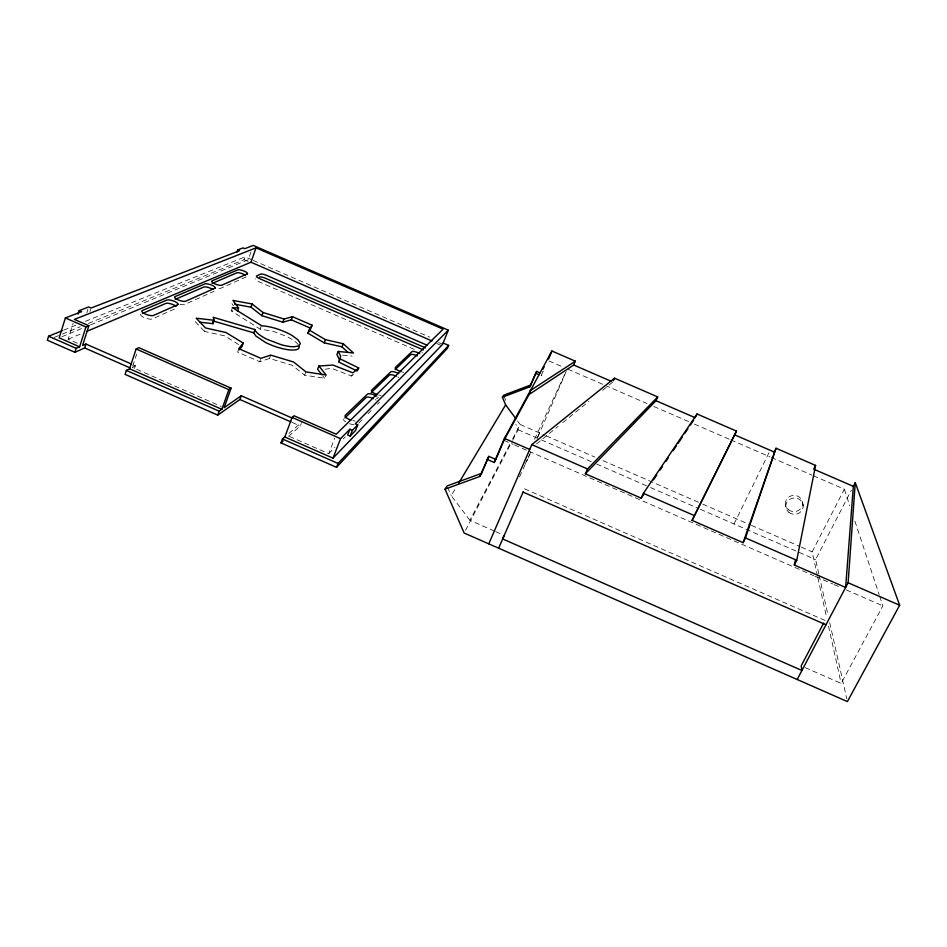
<?xml version="1.0" encoding="UTF-8"?>
<svg xmlns="http://www.w3.org/2000/svg" width="947" height="947" viewBox="0 0 947 947"><rect width="100%" height="100%" fill="white"/><g stroke="black" fill="none" stroke-linecap="round" stroke-linejoin="round"><path stroke-width="0.71" stroke-dasharray="4.74 3.55" d="M238.644 344.578L224.877 335.901L204.469 331.414L205.475 327.946M298.364 344.897A24.113 6.913 19.9 0 0 286.905 336.564L273.186 331.296L260.153 329.142L231.364 310.888L232.382 307.597M77.311 343.228L68.148 339.204L73.132 323.353M86.828 312.735L87.929 309.278M89.965 311.48L90.699 309.172M238.774 348.65L237.638 352.095L259.703 361.742L269.504 358.475L292.292 365.317L304.603 375.213L324.679 378.255L326.076 374.988M132.71 366.063L136.64 354.225M134.533 368.359L135.397 365.755L132.722 364.583M260.153 329.142L261.277 325.863M88.331 323.436L244.077 259.703L245.072 256.85L251.807 259.786M250.979 251.926L248.244 259.738L90.45 324.916M259.703 361.742L260.508 359.469M269.504 358.475L270.747 355.125M288.515 436.354L300.306 426.02L301.241 423.522M289.498 436.437L328.727 453.672L334.717 438.141M304.603 375.213L305.952 371.887M542.773 371.84L541.139 375.663L543.282 371.129M537.908 436.78L567.312 368.916L603.795 384.766M324.999 369.235L331.568 368.3L351.538 376.03L352.971 372.834M525.301 463.852L530.865 451.755M537.044 438.307L539.518 432.933M519.501 476.945L522.566 470.245M523.182 468.907L527.491 459.544M528.095 458.206L529.941 454.193M534.546 439.337L565.454 372.905M734.008 523.963L769.544 451.589M817.51 576.167L812.147 551.852L844.333 489.197L813.26 475.702M818.812 573.918L815.604 559.57L851.389 490.155M465.486 530.391L511.996 441.527M512.682 440.225L518.151 429.76L515.89 424.386M494.405 531.066L469.89 520.294L510.007 443.918M512.718 438.745L520.199 424.505L517.63 421.036M805.187 667.623L841.149 683.426L882.876 605.879L879.656 596.16M469.89 520.294L451.234 495.612L455.767 488.06M328.727 453.672L334.93 447.363M343.216 438.958L345.288 436.851M358.747 423.191L362.89 418.988M368.063 413.732L371.165 410.584M377.38 404.274L379.451 402.179M288.93 433.395L301.714 422.279M351.538 376.03L353.444 374.385M536.523 443.906L558.162 426.351M562.719 422.646L588.916 401.398M602.588 390.306L612.839 381.984M135.397 365.755L132.272 367.377L221.432 406.535M246.22 276.855L220.687 288.314A5.564 1.468 19.3 0 1 216.484 287.935M68.148 339.204L81.691 333.498M61.886 336.718L82.294 328.289M54.18 337.416L61.01 334.622M62.372 334.066L80.14 326.798M63.591 330.172L75.878 325.212M85.419 321.353L245.072 256.85M231.364 310.888L232.82 310.853M342.565 355.149L352.13 356.119M548.988 360.973L563.382 367.211M605.145 385.346L647.038 403.54M653.797 406.476L688.931 421.723M694.34 424.067L729.474 439.325M730.824 439.917L770.018 456.928M771.367 457.508L811.91 475.11M253.157 260.378L429.772 337.191M438.579 342.53L442.628 344.282M244.077 259.703L248.138 261.467M436.662 343.477L442.095 345.833M414.265 349.396L258.649 281.638A5.22 1.314 19.9 0 1 255.631 278.844M520.199 424.505L544.916 435.289M546.265 435.869L594.858 457.07M602.955 460.597L701.478 503.579M702.828 504.171L750.071 524.768M751.421 525.36L800.002 546.561M801.351 547.141L812.147 551.852M518.151 429.76L537.316 438.13M541.364 439.893L591.2 461.651M596.598 463.994L649.133 486.924M650.482 487.516L698.981 508.681M700.318 509.261L815.604 559.57M503.97 440.355L513.179 444.392M514.505 444.96L526.354 450.145M528.982 451.293L813.722 575.669M815.083 576.261L821.854 579.233M823.215 579.824L832.709 583.968M834.058 584.559L840.841 587.519M846.263 589.886L882.876 605.879M524.52 488.865L825.05 620.463M292.256 422.492L300.306 426.02M495.636 531.598L501.768 534.297M195.26 321.672L204.469 331.414M324.584 378.149L322.832 375.923M231.908 303.656L233.554 305.905M447.564 487.184L451.234 495.612M504.159 396.533L505.757 400.356M844.333 489.197L849.838 505.864M854.892 521.146L879.207 594.763M819.131 575.35L828.128 615.514M829.738 622.688L846.76 698.72M802.654 502.798L803.245 505.426M817.829 577.599L826.648 617.645M828.542 626.216L841.149 683.426M785.359 504.23L785.844 506.87M422.54 352.923A5.149 1.349 21.8 0 1 421.936 352.71M354.06 424.552A6.463 2.107 20.9 0 1 349.573 423.723M345.714 421.889A6.463 2.107 20.9 0 1 343.749 419.059M140.831 314.215A6.416 1.894 18.1 0 0 144.595 317.754A6.416 1.894 18.1 0 0 152.313 318.973L176.544 308.106A6.108 1.728 18.6 0 0 176.935 307.787M397.716 376.918A5.635 1.61 21.5 0 1 398.687 377.557M179.812 304.212A6.013 1.681 18.7 0 0 184.464 304.555L213.833 291.38A5.646 1.503 19.2 0 0 214.105 291.179M377.746 398.462A5.978 1.811 21.3 0 1 376.385 398.107M375.332 399.61A6.049 1.858 21.2 0 1 376.089 400.131M381.096 395.361A5.99 1.799 21.3 0 1 378.729 395.041M377.616 396.947A6.061 1.835 21.2 0 1 378.421 397.764M355.172 420.989A6.463 2.083 20.9 0 1 352.864 420.681M403.73 372.254A5.552 1.551 21.6 0 1 402.345 372.029M788.389 509.711A8.677 8.109 -2.3 0 0 802.547 504.905A8.677 8.109 -2.3 0 0 791.088 495.885A8.677 8.109 -2.3 0 0 788.389 509.711M788.887 512.374A8.736 8.144 -2.2 0 0 803.127 507.556A8.736 8.144 -2.2 0 0 791.609 498.477A8.736 8.144 -2.2 0 0 788.887 512.374"/><path stroke-width="1.42" d="M357.019 370.987L339.109 362.216L340.636 356.143L338.257 351.432L353.503 353.006L343.299 343.761L325.437 339.665L309.136 330.018L312.119 325.235L292.493 316.689L284.005 319.032L263.006 312.498L252.091 303.987L232.915 300.4L238.561 308.012L237.496 311.279M339.109 362.18L339.263 359.304L336.907 354.58L338.257 351.432M797.173 679.496L848.121 582.736L855.259 482.627L899.65 605.24L847.399 701.585L464.125 533.007L445.043 489.185L447.043 485.977L481.585 473.334L488.794 456.371L495.826 459.449L506.018 435.561M855.259 482.627L853.342 486.356L845.635 587.448L794.308 565.028L795.184 560.742M794.308 565.028L796.735 560.304L815.58 465.415L775.995 448.239L743.123 542.678L692.091 520.388L736.482 431.098L697.051 413.993L643.415 493.351L641.178 498.146L585.353 473.76L587.519 468.954L657.715 396.923L614.532 378.184L531.788 444.617L488.77 543.85M199.663 322.169L213.087 323.685L214.093 320.287L213.205 317.304L254.921 329.544L255.347 330.704A24.243 6.889 19.9 0 0 266.924 339.251L281.058 344.661A24.148 6.866 19.9 0 0 293.795 346.791L298.944 345.939L300.377 343.43L297.903 339.713L292.019 335.451A24.054 6.842 19.9 0 0 279.081 329.556A24.16 6.866 19.9 0 0 261.81 325.839L232.382 307.597L238.561 308.012M62.23 330.716L48.581 336.232L47.35 340.21L74.896 352.32L84.685 347.951L130.094 367.898M78.068 314.108L79.181 310.604L81.62 311.67L65.39 317.932L59.164 337.842L79.607 346.827L85.928 326.952L88.852 325.744L82.543 345.525L85.94 344.033L131.384 363.991M74.896 352.32L76.151 348.342L79.607 346.827M84.685 347.951L85.94 344.033M348.07 352.414L341.974 346.862L324.217 342.838L307.905 333.166L310.9 328.36L291.333 319.826L282.81 322.205L261.905 315.706L251.038 307.195L252.091 303.987M241.248 395.739L224.131 407.719L231.115 388.152L138.818 347.656L136.131 348.97L129.573 368.774L126.377 370.419L125.075 374.373L217.763 415.129L239.899 399.516L241.248 395.739L292.315 418.148M214.093 320.287L196.218 318.216L205.475 327.946L226.013 332.527L243.19 343.051L242.053 346.448L239.378 349.857M299.134 346.638A24.16 6.925 19.9 0 1 288.705 349.798A24.16 6.925 19.9 0 1 265.716 342.565L255.82 335.984L253.796 332.859L254.921 329.544M743.123 542.678L745.49 537.92L775.995 448.239M261.905 315.706L263.006 312.498M236.892 252.151L237.661 249.925L242.965 247.901L244.776 248.682L253.251 245.415L448.31 330.16L442.628 344.282L333.001 458.147L284.81 436.981L282.466 439.006L281.01 442.924L336.54 467.333L447.517 348.2L448.641 345.395L443.255 343.051M87.112 331.225L250.979 262.224L256.021 247.854L443.113 329.154L336.221 434.247L294.079 415.769L292.126 417.414L284.81 436.981M217.763 415.129L219.171 411.187L221.847 409.317L228.854 389.655L231.115 388.152M291.333 319.826L292.493 316.689M282.81 322.205L284.005 319.032M324.217 342.838L325.437 339.665M333.001 458.147L340.553 438.662L349.881 429.263L352.355 430.352L357.753 424.872L355.303 423.806L448.31 330.16M349.881 429.263L347.656 434.993L350.13 436.082L355.539 430.518L357.753 424.872M336.54 467.333L338.055 463.438L448.641 345.395M350.13 436.082L352.355 430.352M307.905 333.166L309.16 329.982M311.303 327.319L312.119 325.235M340.482 359.043L358.688 367.957L352.971 372.834L332.942 365.08L318.926 366.004L317.6 369.259L321.968 374.811M445.043 489.185L479.845 476.459L488.794 456.371M487.101 459.378L494.192 462.479L504.443 438.425L551.912 351.017L575.374 361.198L573.704 365.009L528.225 395.053M515.914 418.74L505.639 404.89L502.395 397.207L529.811 386.85L536.641 371.425L539.932 372.858M529.811 386.85L536.641 371.425M341.974 346.862L343.299 343.761M548.775 357.848L550.965 352.734M548.455 359.067L551.912 351.017M504.218 535.375L502.668 538.95L801.92 670.476L801.186 665.871L823.689 623.067M498.643 548.195L523.36 491.517M613.407 380.718L614.532 378.184M357.729 370.052L358.688 367.957M585.353 473.76L655.975 400.711L657.715 396.923M695.879 416.502L697.051 413.993M692.091 520.388L736.482 431.098M815.58 465.415L813.698 469.156L853.342 486.356M494.192 462.479L495.826 459.449M504.668 439.077L530.048 392.638M542.749 369.425L544.158 366.844M479.845 476.459L481.585 473.334M458.786 483.017L505.639 404.89M502.395 397.207L503.615 395.254L530.865 384.944M641.178 498.146L643.64 494.5M653.477 479.88L656.756 475.003M660.035 470.138L662.498 466.48M665.777 461.615L668.239 457.957M673.151 450.654L676.43 445.777M678.076 443.338L682.171 437.254M684.622 433.596L687.901 428.731M690.363 425.073L693.642 420.196M243.19 343.051L238.774 348.65L260.91 358.333L270.747 355.125L293.582 361.991L305.952 371.887L326.076 374.988L318.926 366.004M344.909 417.935L366.205 397.456A6.049 1.858 21.2 0 1 373.473 398.604M371.26 392.591L389.56 375A5.635 1.61 21.5 0 1 396.237 376.148M395.1 369.661L410.797 354.58A5.256 1.397 21.7 0 1 417.248 355.871M281.01 442.924L283.153 441.042M530.071 390.732L575.374 361.198M142.405 313.504L165.808 303.419A6.108 1.728 18.6 0 1 170.744 303.821A6.108 1.728 18.6 0 1 176.13 306.343M175.195 299.37L203.854 287.024A5.646 1.503 19.2 0 1 212.72 289.356M212.14 283.449L236.88 272.795A5.256 1.314 19.7 0 1 245.285 275.151M256.021 247.854L74.387 319.399L88.852 325.744M79.181 310.604L88.663 306.97L91.066 308.024L239.484 250.73L237.661 249.925M234.643 304.165L251.038 307.195M213.62 321.092L253.796 332.859M573.704 365.009L611.49 381.404M655.975 400.711L695.287 417.769M734.671 434.862L774.149 451.991M535.611 373.26L538.926 374.692M250.979 262.224L432.021 340.979M425.523 347.904L265.669 278.335A5.173 1.29 20 0 0 259.466 277.069M531.788 444.617L587.519 468.954M643.415 493.351L694.376 515.606M745.49 537.92L796.735 560.304M848.121 582.736L899.65 605.24M504.443 438.425L529.693 449.446M523.111 492.109L825.985 624.783M65.39 317.932L85.928 326.952M136.131 348.97L228.854 389.655M292.126 417.414L340.553 438.662M239.899 399.516L290.907 421.9M129.573 368.774L221.847 409.317M48.581 336.232L76.151 348.342M126.377 370.419L219.171 411.187M282.466 439.006L338.055 463.438M212.495 321.684L213.087 323.685M350.97 420.148A6.463 2.083 20.9 0 1 345.217 415.39L367.519 394.082A6.061 1.835 21.2 0 1 376.361 396.071M377.344 394.65A5.99 1.799 21.3 0 1 371.544 390.235L390.803 371.84A5.635 1.598 21.5 0 1 398.687 373.615M401.078 371.686A5.552 1.551 21.6 0 1 395.278 367.554L411.969 351.621A5.256 1.385 21.8 0 1 419.758 353.633M423.392 349.905A5.149 1.338 21.8 0 1 422.184 349.431L259.703 278.69A5.22 1.302 20 0 1 256.673 275.908L260.496 274.156A5.173 1.278 20 0 1 266.699 275.423L426.659 345.039A5.102 1.314 21.9 0 1 427.511 345.43M177.681 304.733L153.485 315.458A6.416 1.87 18.2 0 1 145.412 314.073A6.416 1.87 18.2 0 1 142.263 310.545L166.944 300.033A6.12 1.716 18.6 0 1 174.556 301.418A6.12 1.716 18.6 0 1 177.681 304.733M214.922 288.231L185.588 301.229A6.013 1.669 18.7 0 1 178.107 299.868A6.013 1.669 18.7 0 1 175.006 296.6L204.931 283.875A5.658 1.492 19.2 0 1 211.856 285.213A5.658 1.492 19.2 0 1 214.922 288.231M247.262 273.908L221.764 285.201A5.575 1.456 19.4 0 1 214.933 283.875A5.575 1.456 19.4 0 1 211.903 280.904L237.91 269.836A5.256 1.314 19.8 0 1 244.279 271.138A5.256 1.314 19.8 0 1 247.262 273.908"/></g></svg>
